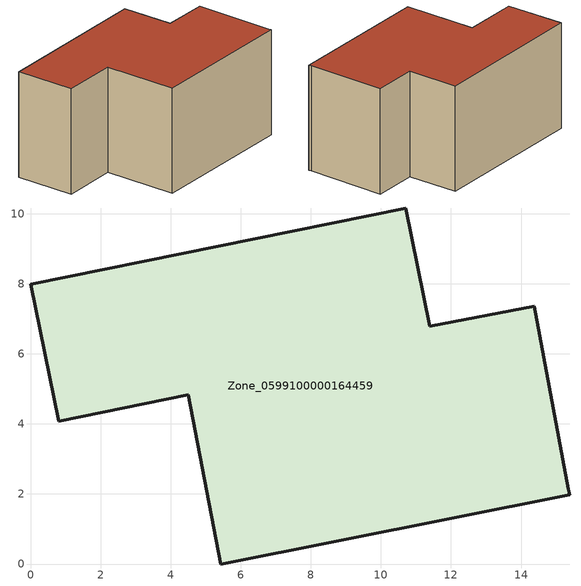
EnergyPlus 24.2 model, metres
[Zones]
Zone_0599100000164459
 floor ground (C_G): 0.79,4.08 0,8 10.71,10.17 11.39,6.79 14.38,7.37 15.34,2.15 15.39,1.98 5.42,0 4.49,4.83 z0
 wall outside (C_F): 11.39,6.79 10.71,10.17 0,8 0.79,4.08 4.49,4.83 5.42,0 15.39,1.98 15.34,2.15 14.38,7.37 11.39,6.79 z0:7.16
 roof outside (C_R): 14.38,7.37 11.39,6.79 10.71,10.17 0,8 0.79,4.08 4.49,4.83 5.42,0 15.39,1.98 15.34,2.15 z7.16
[BUILDING]
Pand.0599100000164459: North Axis=0; Terrain=City; Loads Convergence Tolerance Value=0.04; Temperature Convergence Tolerance Value=0.4; Solar Distribution=FullExterior; Maximum Number of Warmup Days=25; Minimum Number of Warmup Days=1
[Site:Location]
Rotterdam.The.Hague.AP_ZH_NLD Design_Conditions: Latitude=51.96; Longitude=4.45; Time Zone=1; Elevation=-4.5
[SITE:GROUNDTEMPERATURE:BUILDINGSURFACE]
18, 18, 18, 18, 18, 18, 18, 18, 18, 18, 18, 18
[MATERIAL] Thermal Absorptance=0.9; Solar Absorptance=0.7; Visible Absorptance=0.7
Name | Roughness | Thickness | Conductivity | Density | Specific Heat
G.TC.1946 | MediumSmooth | 0.15 | 1 | 540 | 1210
F.TC.1946 | Rough | 0.3 | 0.857143 | 1920 | 840
R.TC.1946 | MediumRough | 0.2 | 0.909091 | 1500 | 1000
[CONSTRUCTION]
C_G: G.TC.1946
C_F: F.TC.1946
C_R: R.TC.1946
[ZONE]
Zone_0599100000164459: Type=1; Multiplier=1; Ceiling Height=Autocalculate; Volume=Autocalculate; Floor Area=autocalculate; Part of Total Floor Area=Yes
[ZONEINFILTRATION:DESIGNFLOWRATE]
Infil_Zone_0599100000164459: Zone or ZoneList or Space or SpaceList=Zone_0599100000164459; Schedule=AlwaysOn; Design Flow Rate Calculation Method=Flow/Area; Flow Rate per Floor Area=0.003; Constant Term Coefficient=1; Temperature Term Coefficient=0; Velocity Term Coefficient=0; Velocity Squared Term Coefficient=0
[HVACTEMPLATE:ZONE:IDEALLOADSAIRSYSTEM]
Zone_0599100000164459: Maximum Heating Supply Air Temperature=50; Minimum Cooling Supply Air Temperature=13; Maximum Heating Supply Air Humidity Ratio=0.0156; Minimum Cooling Supply Air Humidity Ratio=0.0077; Heating Limit=NoLimit; Cooling Limit=NoLimit; Dehumidification Control Type=ConstantSensibleHeatRatio; Cooling Sensible Heat Ratio=0.7; Dehumidification Setpoint=60; Humidification Control Type=None; Humidification Setpoint=30; Outdoor Air Method=None; Outdoor Air Flow Rate per Person=0.00944; Outdoor Air Flow Rate per Zone Floor Area=0; Outdoor Air Flow Rate per Zone=0; Demand Controlled Ventilation Type=None; Outdoor Air Economizer Type=NoEconomizer; Heat Recovery Type=None; Sensible Heat Recovery Effectiveness=0.7; Latent Heat Recovery Effectiveness=0.65
[ZONECONTROL:THERMOSTAT]
ThermostatControl_Zone_0599100000164459: Zone or ZoneList=Zone_0599100000164459; Control Type Schedule=DualSetpointControlType; Control 1=Thermostat_Zone_0599100000164459; Temperature Difference Between Cutout And Setpoint=0
[THERMOSTATSETPOINT:DUALSETPOINT]
Thermostat_Zone_0599100000164459: Heating Setpoint Temperature Schedule=HeatingSetpoint_Zone_0599100000164459; Cooling Setpoint Temperature Schedule=CoolingSetpoint_Zone_0599100000164459
[SCHEDULE:COMPACT]
HeatingSetpoint_Zone_0599100000164459: Through: 12/31, For: AllDays, Until: 24:00, 21
CoolingSetpoint_Zone_0599100000164459: Through: 12/31, For: AllDays, Until: 24:00, 24
DualSetpointControlType: Through: 12/31, For: AllDays, Until: 24:00, 4
AlwaysOn: Through: 12/31, For: AllDays, Until: 24:00, 1
